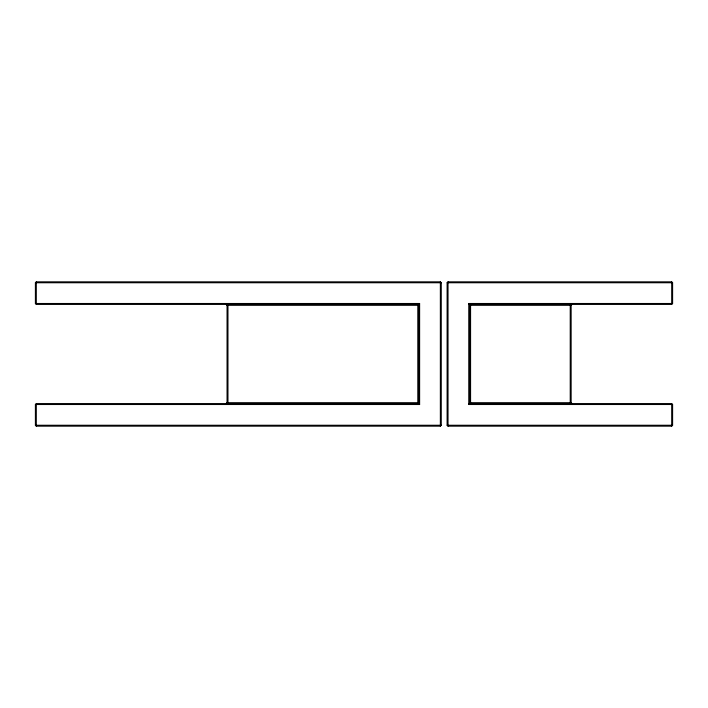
<?xml version="1.0" encoding="UTF-8"?>
<svg xmlns="http://www.w3.org/2000/svg" width="708" height="708" viewBox="0 0 708 708"><rect width="100%" height="100%" fill="white"/><g stroke="black" fill="none" stroke-linecap="round" stroke-linejoin="round"><path stroke-width="1.06" d="M35.4 282.749L36.303 281.846L440.358 281.846L441.261 282.749L441.261 425.251L440.358 426.154L36.303 426.154L35.4 425.251L35.4 404.507L36.303 403.604L417.809 403.604L419.614 404.507L419.614 303.493L35.4 303.493L35.4 282.749L441.261 282.749M35.4 404.507L419.614 404.507L418.711 402.702L227.056 402.702L226.153 403.604L227.958 402.702L227.958 305.298L226.153 304.396L227.056 305.298L418.711 305.298L419.614 303.493L417.809 304.396L36.303 304.396L35.4 303.493M447.12 282.749L448.022 281.846L671.697 281.846L672.6 282.749L672.6 303.493L671.697 304.396L470.572 304.396L468.767 303.493L468.767 404.507L672.6 404.507L672.6 425.251L671.697 426.154L448.022 426.154L447.12 425.251L447.12 282.749L672.6 282.749M672.6 303.493L468.767 303.493L469.67 305.298L571.135 305.298L572.037 304.396L570.232 305.298L570.232 402.702L572.037 403.604L571.135 402.702L469.67 402.702L468.767 404.507L470.572 403.604L671.697 403.604L672.6 404.507M35.4 425.251L441.261 425.251M447.12 425.251L672.6 425.251M671.697 281.846L671.697 304.396M671.697 403.604L671.697 426.154M571.135 305.298L571.135 402.702M448.022 281.846L448.022 426.154M440.358 281.846L440.358 426.154M227.056 305.298L227.056 402.702M36.303 281.846L36.303 304.396M36.303 403.604L36.303 426.154M470.572 304.396L469.67 305.298L469.67 402.702L470.572 403.604L470.572 304.396M418.711 402.702L417.809 403.604L417.809 304.396L418.711 305.298L418.711 402.702"/></g></svg>
